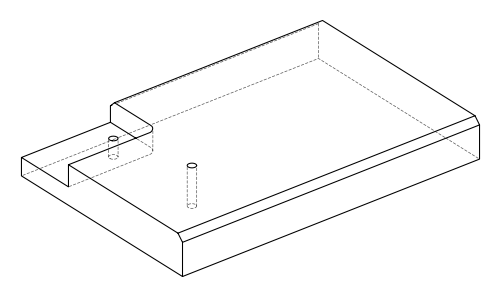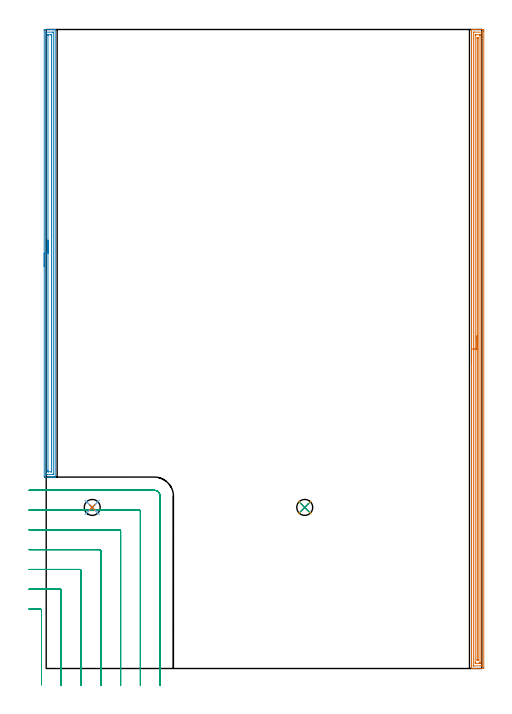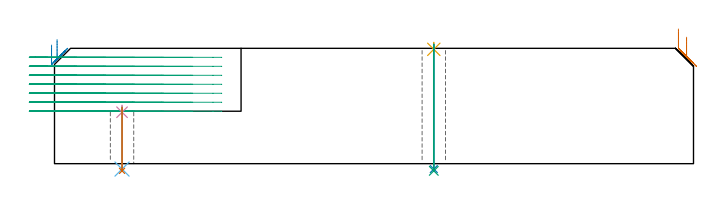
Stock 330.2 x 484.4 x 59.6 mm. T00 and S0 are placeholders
(PLAN: 9 operations, 6 tool changes, 41.7 min)
(1 AREA_MILL | FG_CHAMFER_SURFACE | UGT0205_001 | 15.69 min | 20945 mm3)
(2 AREA_MILL_1 | FG_CHAMFER_SURFACE_1 | UGT0205_001 | 8.37 min | 11842 mm3)
(3 MILL_CORNER_NOTCH_RECTANGULAR | CORNER_NOTCH_RECTANGULAR | UGT0201_094 | Follow Part, ap 5, ae 75% | 16.8 min | 453027 mm3)
(4 SPOT_DRILL | STEP1HOLE | NXT0321_9005460120000 | 0.04 min | 7 mm3)
(5 SPOT_DRILL_1 | STEP1HOLE_1 | NXT0321_9005460120000 | 0.03 min | 9 mm3)
(6 DRILL_THROUGH_HOLE_INTO_CENTER | STEP1HOLE | NXT0301_042 | 0.14 min | 1056 mm3)
(7 DRILL_TO_ENLARGE_THROUGH_HOLE | STEP1HOLE | NXT0301_092 | 0.14 min | 2046 mm3)
(8 DRILL_THROUGH_HOLE_INTO_CENTER_1 | STEP1HOLE_1 | NXT0301_042 | 0.26 min | 2323 mm3)
(9 DRILL_TO_ENLARGE_THROUGH_HOLE_1 | STEP1HOLE_1 | NXT0301_092 | 0.26 min | 4484 mm3)
(TOOL UGT0205_001 | Chamfer Mill 20 x 3 x 45 deg. | D20 FL50 Z2)
(TOOL UGT0201_094 | End mill 20 mm | D20 FL38 Z4)
(TOOL NXT0321_9005460120000 | NC Spot Drill, 142deg, 12mm, Carbide, Uncoated | D12 PA142 FL30 Z2)
(TOOL NXT0301_042 | Carbide Drill 7.1mm [860.1-0710-057A1-MM 2214] | D7.1 PA140 FL85 Z2)
(TOOL NXT0301_092 | Carbide Drill 12.1mm [860.1-1210-061A1-MM 2214] | D12.1 PA140 FL77 Z2)
(OP 1 AREA_MILL)
G17 G21 G94 G90
T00 M6
G54
G17 G0 G90 X322.4 Y232.2 S1061 M3
G43 Z69.6 H0
G94 G1 Y232.238 Z68.728 F250.
Y232.352 Z67.864
Y232.541 Z67.012
Y232.803 Z66.18
Y233.137 Z65.374
Y233.54 Z64.6
Y234.008 Z63.864
Y234.54 Z63.172
Y235.129 Z62.529
Y235.772 Z61.94
Y236.464 Z61.408
Y237.2 Z60.94
Y237.974 Z60.537
Y238.78 Z60.203
Y239.612 Z59.941
Y240.463 Z59.752
Y241.328 Z59.638
Y242.2 Z59.6
Y484.232
X322.402 Y484.39 Z59.588
X322.465 Y484.393 Z59.527
X322.872 Y484.4 Z59.127
X323.248 Z58.751
X323.921 Z58.074
X325.151 Z56.846
X325.709 Z56.285
X326.324 Z55.671
X331.073 Y484.399 Z50.924
X331.685 Y484.396 Z50.313
X331.692 Y484.393 Z50.306
X331.697 Y483.785 Z50.303
X331.7 Y483.159 Z50.3
Y0.615
X331.697 Y0.345 Z50.302
X331.692 Y0.01 Z50.306
X331.352 Y0. Z50.646
X325.709 Z56.285
X325.151 Z56.846
X324.815 Z57.181
X324.257 Z57.739
X323.921 Z58.074
X322.872 Z59.128
X322.467 Y0.002 Z59.524
X322.435 Y0.004 Z59.556
X322.403 Y0.01 Z59.588
X322.4 Y0.168 Z59.6
Y242.2
X323.814 Z58.186
X323.815 Y482.105 Z58.185
X323.818 Y482.212 Z58.182
X323.827 Y482.39 Z58.173
X323.921 Y482.393 Z58.079
X324.414 Y482.399 Z57.586
X330.179 Z51.821
X330.236 Y482.396 Z51.764
X330.268 Y482.39 Z51.732
X330.279 Y482.376 Z51.721
X330.282 Y482.319 Z51.718
X330.285 Y482.106 Z51.715
X330.286 Y481.999 Z51.714
X330.285 Y2.295 Z51.715
X330.282 Y2.188 Z51.718
X330.273 Y2.01 Z51.727
X330.179 Y2.007 Z51.821
X329.686 Y2.001 Z52.314
X323.921 Z58.079
X323.864 Y2.004 Z58.136
X323.832 Y2.01 Z58.168
X323.821 Y2.024 Z58.179
X323.818 Y2.081 Z58.182
X323.815 Y2.294 Z58.185
X323.814 Y2.401 Z58.186
Y242.2
X325.228 Z56.772
X325.229 Y479.799 Z56.771
X325.231 Y480.213 Z56.769
X325.233 Y480.332 Z56.767
X325.235 Y480.383 Z56.765
X325.335 Y480.39 Z56.665
X325.524 Y480.398 Z56.476
X325.709 Y480.399 Z56.291
X326.416 Y480.4 Z55.584
X328.391 Z53.609
X328.578 Y480.399 Z53.422
X328.703 Y480.398 Z53.297
X328.803 Y480.394 Z53.197
X328.863 Y480.39 Z53.137
X328.865 Y480.371 Z53.135
X328.868 Y480.213 Z53.132
X328.871 Y479.733 Z53.129
Y4.6
X328.869 Y4.187 Z53.131
X328.867 Y4.067 Z53.133
X328.865 Y4.017 Z53.135
X328.765 Y4.01 Z53.235
X328.576 Y4.002 Z53.424
X328.391 Y4.001 Z53.609
X327.684 Y4. Z54.316
X325.709 Z56.291
X325.522 Y4.001 Z56.478
X325.397 Y4.002 Z56.603
X325.297 Y4.006 Z56.703
X325.237 Y4.01 Z56.763
X325.235 Y4.029 Z56.765
X325.232 Y4.187 Z56.768
X325.229 Y4.666 Z56.771
X325.228 Y242.2 Z56.772
X326.643 Z55.357
Y477.534
X326.648 Y478.347 Z55.352
X326.65 Y478.38 Z55.35
X327.05 Y478.39 Z54.95
X327.45 Y478.377 Z54.55
X327.457 Y477.573 Z54.543
Y477.534
Y6.866
X327.452 Y6.053 Z54.548
X327.45 Y6.02 Z54.55
X327.05 Y6.01 Z54.95
X326.65 Y6.023 Z55.35
X326.643 Y6.826 Z55.357
Y6.866
Y242.2
Y243.072 Z55.395
Y243.936 Z55.509
Y244.788 Z55.698
Y245.62 Z55.96
Y246.426 Z56.294
Y247.2 Z56.697
Y247.936 Z57.166
Y248.628 Z57.697
Y249.271 Z58.286
Y249.86 Z58.929
Y250.391 Z59.622
Y250.86 Z60.357
Y251.263 Z61.131
Y251.597 Z61.937
Y251.859 Z62.769
Y252.048 Z63.621
Y252.162 Z64.486
Y252.2 Z65.357
G0 Z69.6
M5
M2
(OP 2 AREA_MILL_1)
G17 G21 G94 G90
T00 M6
G54
G17 G0 G90 X-1.5 Y304.75 S1061 M3
G43 Z69.6 H0
Z61.3
G94 G1 Y304.788 Z60.428 F250.
Y304.902 Z59.564
Y305.091 Z58.712
Y305.353 Z57.88
Y305.687 Z57.074
Y306.09 Z56.3
Y306.558 Z55.564
Y307.09 Z54.872
Y307.679 Z54.229
Y308.322 Z53.64
Y309.014 Z53.109
Y309.75 Z52.64
Y310.524 Z52.237
Y311.33 Z51.903
Y312.162 Z51.641
Y313.014 Z51.452
Y313.878 Z51.338
Y314.75 Z51.3
Y483.769
X-1.497 Y484.078 Z51.302
X-1.492 Y484.39 Z51.306
X-1.176 Y484.4 Z51.621
X3.541 Z56.336
X4.957 Z57.753
X5.323 Z58.118
X6.056 Z58.856
X6.318 Z59.118
X6.744 Y484.393 Z59.536
X6.797 Y484.39 Z59.588
X6.8 Y484.216 Z59.6
Y145.284
X6.797 Y145.11 Z59.588
X6.744 Y145.107 Z59.536
X6.318 Y145.1 Z59.118
X6.056 Z58.856
X5.323 Z58.118
X4.066 Z56.863
X3.541 Z56.336
X2.821 Z55.616
X-1.177 Z51.621
X-1.492 Y145.11 Z51.306
X-1.499 Y145.424 Z51.299
X-1.5 Y314.75 Z51.3
X-0.086 Z52.714
Y482.043
X-0.085 Y482.106 Z52.715
X-0.079 Y482.231 Z52.721
X-0.069 Y482.39 Z52.731
X-0.023 Y482.393 Z52.777
X0.45 Y482.399 Z53.25
X4.906 Z57.706
X5.323 Y482.393 Z58.123
X5.376 Y482.39 Z58.176
X5.383 Y482.169 Z58.183
X5.385 Y482.043 Z58.185
X5.386 Y481.98 Z58.186
Y147.457
X5.385 Y147.394 Z58.185
X5.379 Y147.269 Z58.179
X5.369 Y147.11 Z58.169
X5.323 Y147.107 Z58.123
X4.85 Y147.101 Z57.65
X0.394 Z53.194
X-0.023 Y147.107 Z52.777
X-0.076 Y147.11 Z52.724
X-0.083 Y147.331 Z52.717
X-0.085 Y147.457 Z52.715
X-0.086 Y147.52 Z52.714
Y314.75
X1.328 Z54.128
X1.329 Y480.3 Z54.129
Y480.354
X1.332 Y480.38 Z54.132
X1.334 Y480.386 Z54.134
X1.345 Y480.39 Z54.145
X1.553 Y480.399 Z54.353
X3.541 Z56.341
X3.748 Y480.395 Z56.548
X3.886 Y480.39 Z56.686
X3.965 Y480.379 Z56.765
X3.967 Y480.335 Z56.767
X3.969 Y480.192 Z56.769
X3.971 Y479.76 Z56.771
Y479.298
Y149.2
Y149.146
X3.968 Y149.12 Z56.768
X3.966 Y149.114 Z56.766
X3.955 Y149.11 Z56.755
X3.747 Y149.101 Z56.547
X1.759 Z54.559
X1.552 Y149.105 Z54.352
X1.414 Y149.11 Z54.214
X1.335 Y149.121 Z54.135
X1.333 Y149.165 Z54.133
X1.33 Y149.308 Z54.13
X1.329 Y149.74 Z54.129
X1.328 Y150.202 Z54.128
Y314.75
Y315.622 Z54.167
Y316.486 Z54.28
Y317.338 Z54.469
Y318.17 Z54.732
Y318.976 Z55.065
Y319.75 Z55.468
Y320.486 Z55.937
Y321.178 Z56.468
Y321.821 Z57.057
Y322.41 Z57.701
Y322.942 Z58.393
Y323.41 Z59.128
Y323.813 Z59.902
Y324.147 Z60.708
Y324.409 Z61.54
Y324.598 Z62.392
Y324.712 Z63.257
Y324.75 Z64.128
G0 Z69.6
M5
M2
(OP 3 MILL_CORNER_NOTCH_RECTANGULAR)
G17 G21 G94 G90
T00 M6
G54
G17 G0 G90 X-3.6 Y-12.33 S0 M3
G43 Z69.6 H0
Z54.957
G94 G1 Y-9.33 F250.
Y44.107 F500.
G3 X-4.593 Y45.1 R1.
G1 X-10.
X-13. F250.
G0 Z69.6
X11.4 Y-13.
Z54.957
G1 Y-10.
Y59.107 F500.
G3 X10.407 Y60.1 R1.
G1 X-10.
X-13. F250.
G0 Z69.6
X26.4 Y-13.
Z54.957
G1 Y-10.
Y74.106 F500.
G3 X25.406 Y75.1 R1.
G1 X-10.
X-13. F250.
G0 Z69.6
X41.4 Y-13.
Z54.957
G1 Y-10.
Y89.106 F500.
G3 X40.406 Y90.1 R1.
G1 X-10.
X-13. F250.
G0 Z69.6
X56.4 Y-13.
Z54.957
G1 Y-10.
Y104.106 F500.
G3 X55.406 Y105.1 R1.
G1 X-10.
X-13. F250.
G0 Z69.6
X71.4 Y-13.
Z54.957
G1 Y-10.
Y119.105 F500.
G3 X70.405 Y120.1 R1.
G1 X-10.
X-13. F250.
G0 Z69.6
X86.4 Y-13.
Z54.957
G1 Y-10.
Y130.6 F500.
G3 X81.9 Y135.1 R4.5
G1 X-10.
X-13. F250.
G0 Z69.6
X-3.6 Y-12.33
Z50.314
G1 Y-9.33
Y44.107 F500.
G3 X-4.593 Y45.1 R1.
G1 X-10.
X-13. F250.
G0 Z69.6
X11.4 Y-13.
Z50.314
G1 Y-10.
Y59.107 F500.
G3 X10.407 Y60.1 R1.
G1 X-10.
X-13. F250.
G0 Z69.6
X26.4 Y-13.
Z50.314
G1 Y-10.
Y74.106 F500.
G3 X25.406 Y75.1 R1.
G1 X-10.
X-13. F250.
G0 Z69.6
X41.4 Y-13.
Z50.314
G1 Y-10.
Y89.106 F500.
G3 X40.406 Y90.1 R1.
G1 X-10.
X-13. F250.
G0 Z69.6
X56.4 Y-13.
Z50.314
G1 Y-10.
Y104.106 F500.
G3 X55.406 Y105.1 R1.
G1 X-10.
X-13. F250.
G0 Z69.6
X71.4 Y-13.
Z50.314
G1 Y-10.
Y119.105 F500.
G3 X70.405 Y120.1 R1.
G1 X-10.
X-13. F250.
G0 Z69.6
X86.4 Y-13.
Z50.314
G1 Y-10.
Y130.6 F500.
G3 X81.9 Y135.1 R4.5
G1 X-10.
X-13. F250.
G0 Z69.6
X-3.6 Y-12.33
Z45.671
G1 Y-9.33
Y44.107 F500.
G3 X-4.593 Y45.1 R1.
G1 X-10.
X-13. F250.
G0 Z69.6
X11.4 Y-13.
Z45.671
G1 Y-10.
Y59.107 F500.
G3 X10.407 Y60.1 R1.
G1 X-10.
X-13. F250.
G0 Z69.6
X26.4 Y-13.
Z45.671
G1 Y-10.
Y74.106 F500.
G3 X25.406 Y75.1 R1.
G1 X-10.
X-13. F250.
G0 Z69.6
X41.4 Y-13.
Z45.671
G1 Y-10.
Y89.106 F500.
G3 X40.406 Y90.1 R1.
G1 X-10.
X-13. F250.
G0 Z69.6
X56.4 Y-13.
Z45.671
G1 Y-10.
Y104.106 F500.
G3 X55.406 Y105.1 R1.
G1 X-10.
X-13. F250.
G0 Z69.6
X71.4 Y-13.
Z45.671
G1 Y-10.
Y119.105 F500.
G3 X70.405 Y120.1 R1.
G1 X-10.
X-13. F250.
G0 Z69.6
X86.4 Y-13.
Z45.671
G1 Y-10.
Y130.6 F500.
G3 X81.9 Y135.1 R4.5
G1 X-10.
X-13. F250.
G0 Z69.6
X-3.6 Y-12.33
Z41.029
G1 Y-9.33
Y44.107 F500.
G3 X-4.593 Y45.1 R1.
G1 X-10.
X-13. F250.
G0 Z69.6
X11.4 Y-13.
Z41.029
G1 Y-10.
Y59.107 F500.
G3 X10.407 Y60.1 R1.
G1 X-10.
X-13. F250.
G0 Z69.6
X26.4 Y-13.
Z41.029
G1 Y-10.
Y74.106 F500.
G3 X25.406 Y75.1 R1.
G1 X-10.
X-13. F250.
G0 Z69.6
X41.4 Y-13.
Z41.029
G1 Y-10.
Y89.106 F500.
G3 X40.406 Y90.1 R1.
G1 X-10.
X-13. F250.
G0 Z69.6
X56.4 Y-13.
Z41.029
G1 Y-10.
Y104.106 F500.
G3 X55.406 Y105.1 R1.
G1 X-10.
X-13. F250.
G0 Z69.6
X71.4 Y-13.
Z41.029
G1 Y-10.
Y119.105 F500.
G3 X70.405 Y120.1 R1.
G1 X-10.
X-13. F250.
G0 Z69.6
X86.4 Y-13.
Z41.029
G1 Y-10.
Y130.6 F500.
G3 X81.9 Y135.1 R4.5
G1 X-10.
X-13. F250.
G0 Z69.6
X-3.6 Y-12.33
Z36.386
G1 Y-9.33
Y44.107 F500.
G3 X-4.593 Y45.1 R1.
G1 X-10.
X-13. F250.
G0 Z69.6
X11.4 Y-13.
Z36.386
G1 Y-10.
Y59.107 F500.
G3 X10.407 Y60.1 R1.
G1 X-10.
X-13. F250.
G0 Z69.6
X26.4 Y-13.
Z36.386
G1 Y-10.
Y74.106 F500.
G3 X25.406 Y75.1 R1.
G1 X-10.
X-13. F250.
G0 Z69.6
X41.4 Y-13.
Z36.386
G1 Y-10.
Y89.106 F500.
G3 X40.406 Y90.1 R1.
G1 X-10.
X-13. F250.
G0 Z69.6
X56.4 Y-13.
Z36.386
G1 Y-10.
Y104.106 F500.
G3 X55.406 Y105.1 R1.
G1 X-10.
X-13. F250.
G0 Z69.6
X71.4 Y-13.
Z36.386
G1 Y-10.
Y119.105 F500.
G3 X70.405 Y120.1 R1.
G1 X-10.
X-13. F250.
G0 Z69.6
X86.4 Y-13.
Z36.386
G1 Y-10.
Y130.6 F500.
G3 X81.9 Y135.1 R4.5
G1 X-10.
X-13. F250.
G0 Z69.6
X-3.6 Y-12.33
Z31.743
G1 Y-9.33
Y44.107 F500.
G3 X-4.593 Y45.1 R1.
G1 X-10.
X-13. F250.
G0 Z69.6
X11.4 Y-13.
Z31.743
G1 Y-10.
Y59.107 F500.
G3 X10.407 Y60.1 R1.
G1 X-10.
X-13. F250.
G0 Z69.6
X26.4 Y-13.
Z31.743
G1 Y-10.
Y74.106 F500.
G3 X25.406 Y75.1 R1.
G1 X-10.
X-13. F250.
G0 Z69.6
X41.4 Y-13.
Z31.743
G1 Y-10.
Y89.106 F500.
G3 X40.406 Y90.1 R1.
G1 X-10.
X-13. F250.
G0 Z69.6
X56.4 Y-13.
Z31.743
G1 Y-10.
Y104.106 F500.
G3 X55.406 Y105.1 R1.
G1 X-10.
X-13. F250.
G0 Z69.6
X71.4 Y-13.
Z31.743
G1 Y-10.
Y119.105 F500.
G3 X70.405 Y120.1 R1.
G1 X-10.
X-13. F250.
G0 Z69.6
X86.4 Y-13.
Z31.743
G1 Y-10.
Y130.6 F500.
G3 X81.9 Y135.1 R4.5
G1 X-10.
X-13. F250.
G0 Z69.6
X-3.6 Y-12.33
Z27.1
G1 Y-9.33
Y44.107 F500.
G3 X-4.593 Y45.1 R1.
G1 X-10.
X-13. F250.
G0 Z69.6
X11.4 Y-13.
Z27.1
G1 Y-10.
Y59.107 F500.
G3 X10.407 Y60.1 R1.
G1 X-10.
X-13. F250.
G0 Z69.6
X26.4 Y-13.
Z27.1
G1 Y-10.
Y74.106 F500.
G3 X25.406 Y75.1 R1.
G1 X-10.
X-13. F250.
G0 Z69.6
X41.4 Y-13.
Z27.1
G1 Y-10.
Y89.106 F500.
G3 X40.406 Y90.1 R1.
G1 X-10.
X-13. F250.
G0 Z69.6
X56.4 Y-13.
Z27.1
G1 Y-10.
Y104.106 F500.
G3 X55.406 Y105.1 R1.
G1 X-10.
X-13. F250.
G0 Z69.6
X71.4 Y-13.
Z27.1
G1 Y-10.
Y119.105 F500.
G3 X70.405 Y120.1 R1.
G1 X-10.
X-13. F250.
G0 Z69.6
X86.4 Y-13.
Z27.1
G1 Y-10.
Y130.6 F500.
G3 X81.9 Y135.1 R4.5
G1 X-10.
X-13. F250.
G0 Z69.6
M5
M2
(OP 4 SPOT_DRILL)
G17 G21 G94 G90
T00 M6
G54
G17 G0 G90 X34.9 Y122.1 S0 M3
G43 Z69.6 H0
G94 G81 G98 Z26.579 F250. R30.1
G80
M5
M2
(OP 5 SPOT_DRILL_1)
G17 G21 G94 G90
T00 M6
G54
G17 G0 G90 X196. Y122.1 S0 M3
G43 Z69.6 H0
G94 G81 G98 Z59.079 F250. R62.6
G80
M5
M2
(OP 6 DRILL_THROUGH_HOLE_INTO_CENTER)
G17 G21 G94 G90
T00 M6
G54
G17 G0 G90 X34.9 Y122.1 S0 M3
G43 Z69.6 H1
G94 G73 G98 Z-2.792 F250. Q5.978 R29.1
G80
M5
M2
(OP 7 DRILL_TO_ENLARGE_THROUGH_HOLE)
G17 G21 G94 G90
T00 M6
G54
G17 G0 G90 X34.9 Y122.1 S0 M3
G43 Z69.6 H1
G94 G81 G98 Z-3.702 F250. R29.1
G80
M5
M2
(OP 8 DRILL_THROUGH_HOLE_INTO_CENTER_1)
G17 G21 G94 G90
T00 M6
G54
G17 G0 G90 X196. Y122.1 S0 M3
G43 Z69.6 H1
G94 G73 G98 Z-2.792 F250. Q6.932 R61.6
G80
M5
M2
(OP 9 DRILL_TO_ENLARGE_THROUGH_HOLE_1)
G17 G21 G94 G90
T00 M6
G54
G17 G0 G90 X196. Y122.1 S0 M3
G43 Z69.6 H1
G94 G73 G98 Z-3.702 F250. Q10.55 R61.6
G80
M5
M2
